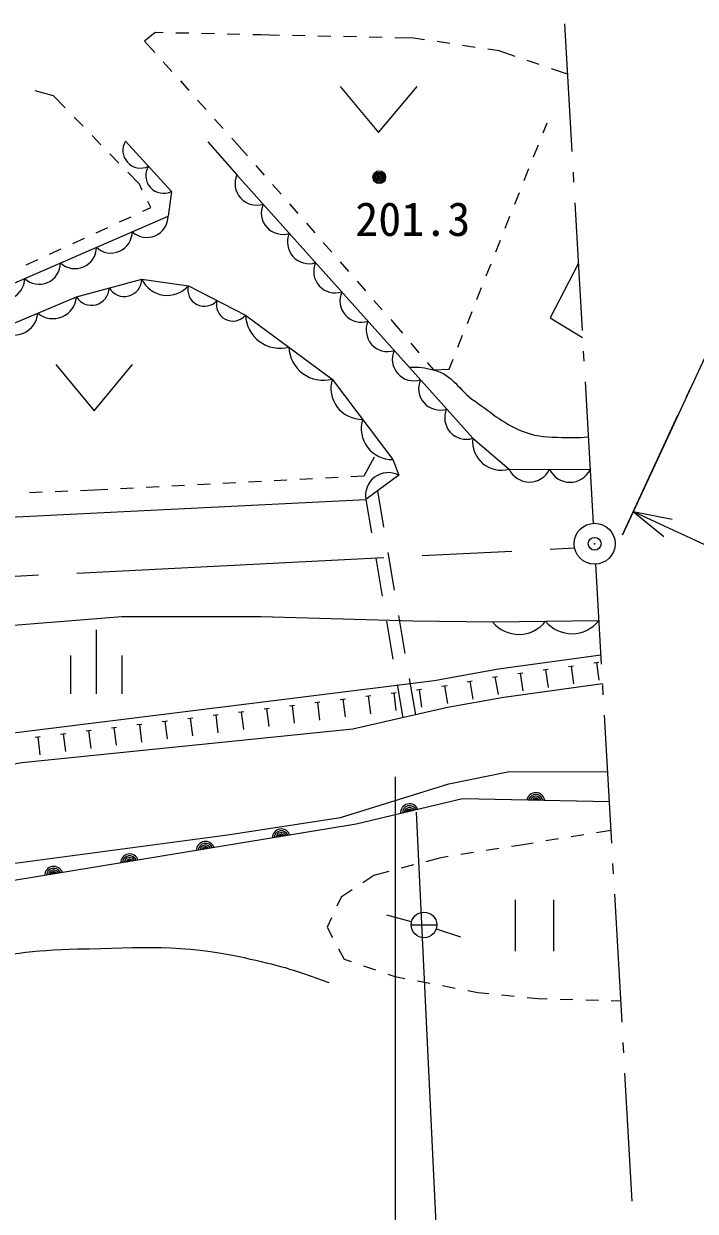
# Model space of a CAD drawing. Units: millimetres, scale not verified. Extents: x 40000 to 680000, y 20000 to 380000.
# Drawn here: x 132798 to 159004, y 248783 to 295145 of the extents above; entities that cross this region are included whole.
import ezdxf
from ezdxf.enums import TextEntityAlignment as Align

# ---------------------------------------------------------------- set-up
doc = ezdxf.new("R2010")
doc.units = ezdxf.units.MM
doc.header["$LTSCALE"] = 1000
doc.header["$PDMODE"] = 32
doc.header["$PDSIZE"] = 500
doc.linetypes.add('CHAIN', pattern=[18.5, 12, -1.5, 3.5, -1.5])
for name, color, linetype, lineweight in [('M-BGD', 7, 'Continuous', 25), ('M-BGD-EXST', 7, 'Continuous', 25), ('M-BMK', 2, 'CHAIN', 13), ('M-BMK-HTXT', 7, 'Continuous', 13), ('M-BMK-SRVR', 3, 'Continuous', 25), ('M-STR-HTXT', 7, 'Continuous', 13)]:
    doc.layers.add(name, color=color, linetype=linetype, lineweight=lineweight)
doc.layers.add('M-OTRS', color=6, linetype='Continuous')
doc.styles.add('ＭＳ ゴシック', font='')
doc.styles.get('ＭＳ ゴシック').set_extended_font_data('MS Gothic')

msp = doc.modelspace()

# ---------------------------------------------------------------- linework, layer by layer
at = {"layer": 'M-BGD'}
for p, q in [((137922, 294802), (137514, 294466)), ((137514, 294466), (137908, 294027)), ((138238, 294795), (137922, 294802)), ((139238, 294772), (138738, 294783)), ((140237, 294749), (139737, 294760)), ((141237, 294725), (140737, 294737)), ((142053, 294706), (141737, 294714)), ((142781, 294692), (142053, 294706)), ((143781, 294672), (143281, 294682)), ((144781, 294651), (144281, 294661)), ((145781, 294631), (145281, 294641)), ((146781, 294611), (146281, 294621)), ((148009, 294586), (147280, 294601)), ((148442, 294521), (148009, 294586)), ((149431, 294371), (148937, 294446)), ((150420, 294222), (149925, 294297)), ((151347, 294082), (150914, 294147)), ((151972, 293870), (151347, 294082)), ((138242, 293655), (138576, 293283)), ((152919, 293550), (152446, 293710)), ((154018, 293178), (153393, 293389)), ((138910, 292911), (139244, 292539)), ((145149, 292697), (146649, 290897)), ((146649, 290897), (148149, 292697)), ((133963, 292327), (133247, 292524)), ((134417, 291859), (133963, 292327)), ((139578, 292167), (139912, 291795)), ((135114, 291142), (134766, 291500)), ((140246, 291423), (140580, 291050)), ((153066, 290883), (153221, 291272)), ((135810, 290424), (135462, 290783)), ((139982, 290529), (141119, 289248)), ((140914, 290678), (141308, 290239)), ((141308, 290239), (141525, 289992)), ((152697, 289953), (152881, 290418)), ((136507, 289707), (136159, 290065)), ((137309, 288880), (136855, 289348)), ((141854, 289616), (142183, 289239)), ((152327, 289024), (152512, 289489)), ((137423, 288648), (137309, 288880)), ((142512, 288863), (142841, 288486)), ((151958, 288095), (152143, 288559)), ((137441, 287822), (137758, 287968)), ((137758, 287968), (137644, 288200)), ((143170, 288110), (143500, 287734)), ((136532, 287405), (136987, 287613)), ((151588, 287165), (151773, 287630)), ((135624, 286987), (136078, 287196)), ((143829, 287357), (144158, 286981)), ((134715, 286570), (135169, 286779)), ((144487, 286605), (144816, 286228)), ((151219, 286236), (151404, 286701)), ((133806, 286153), (134261, 286361)), ((132897, 285735), (133352, 285944)), ((145145, 285852), (145475, 285475)), ((150850, 285307), (151034, 285772)), ((145804, 285099), (146133, 284723)), ((150480, 284378), (150665, 284842)), ((146462, 284346), (146791, 283970)), ((150111, 283448), (150296, 283913)), ((147120, 283594), (147337, 283346)), ((147337, 283346), (147577, 283062)), ((149742, 282519), (149926, 282984)), ((147900, 282680), (148223, 282298)), ((148546, 281917), (148787, 281632)), ((149402, 281665), (149557, 282054)), ((134044, 281836), (135544, 280036)), ((135544, 280036), (137044, 281836)), ((148787, 281632), (149402, 281665)), ((146480, 278229), (146072, 277484)), ((142072, 277274), (141573, 277247)), ((143071, 277326), (142572, 277300)), ((144069, 277379), (143570, 277352)), ((145068, 277431), (144569, 277405)), ((146072, 277484), (145567, 277458)), ((133518, 276854), (133019, 276835)), ((134518, 276892), (134018, 276873)), ((135576, 276932), (135017, 276911)), ((136081, 276958), (135576, 276932)), ((137079, 277011), (136580, 276985)), ((138078, 277063), (137578, 277037)), ((139076, 277116), (138577, 277090)), ((140075, 277169), (139576, 277142)), ((141074, 277221), (140574, 277195)), ((146604, 276905), (146842, 275493)), ((146150, 276567), (146370, 275268)), ((147009, 274507), (147259, 273028)), ((146537, 274282), (146787, 272803)), ((146953, 271817), (147203, 270338)), ((147426, 272042), (147676, 270563)), ((151090, 271790), (155237, 271843)), ((135625, 271486), (135625, 268986)), ((134625, 270486), (134625, 268986)), ((136625, 270486), (136625, 268986)), ((153067, 269916), (153265, 269944)), ((153166, 269930), (153262, 269237)), ((154057, 270054), (154255, 270082)), ((154156, 270068), (154253, 269374)), ((155048, 270192), (155246, 270219)), ((155147, 270206), (155243, 269512)), ((147842, 269577), (148081, 268166)), ((150103, 269454), (150300, 269489)), ((150202, 269472), (150325, 268782)), ((151088, 269630), (151285, 269665)), ((151186, 269647), (151309, 268958)), ((152076, 269778), (152274, 269806)), ((152175, 269792), (152272, 269099)), ((146144, 268891), (146343, 268916)), ((146243, 268904), (146330, 268209)), ((147136, 269016), (147335, 269041)), ((147236, 269028), (147323, 268334)), ((147370, 269352), (147590, 268053)), ((148129, 269140), (148327, 269165)), ((148228, 269153), (148315, 268458)), ((149119, 269278), (149316, 269314)), ((149217, 269296), (149340, 268607)), ((143167, 268519), (143366, 268544)), ((143267, 268531), (143353, 267837)), ((144160, 268643), (144358, 268668)), ((144259, 268655), (144346, 267961)), ((145152, 268767), (145350, 268792)), ((145251, 268779), (145338, 268085)), ((139198, 268027), (139396, 268051)), ((139297, 268039), (139383, 267344)), ((140190, 268150), (140389, 268174)), ((140289, 268162), (140376, 267467)), ((141183, 268273), (141381, 268297)), ((141282, 268285), (141368, 267590)), ((142175, 268396), (142373, 268421)), ((142274, 268408), (142360, 267714)), ((135228, 267534), (135427, 267559)), ((135327, 267547), (135414, 266852)), ((136221, 267658), (136419, 267682)), ((136320, 267670), (136406, 266975)), ((137213, 267781), (137411, 267805)), ((137312, 267793), (137398, 267098)), ((138205, 267904), (138404, 267928)), ((138305, 267916), (138391, 267221)), ((133243, 267288), (133442, 267313)), ((133343, 267301), (133429, 266606)), ((134236, 267411), (134434, 267436)), ((134335, 267424), (134421, 266729)), ((154656, 263481), (154163, 263401)), ((155706, 263653), (155150, 263562)), ((151343, 262944), (150849, 262866)), ((152127, 263067), (151837, 263022)), ((152683, 263158), (152127, 263067)), ((153670, 263320), (153176, 263239)), ((149077, 262587), (148493, 262431)), ((149367, 262633), (149077, 262587)), ((150355, 262788), (149861, 262710)), ((147043, 262046), (146459, 261890)), ((148010, 262303), (147526, 262174)), ((146459, 261890), (146031, 261608)), ((145186, 261050), (145016, 260688)), ((145614, 261332), (145186, 261050)), ((151978, 260942), (151978, 258942)), ((153478, 260942), (153478, 258942)), ((144804, 260235), (144634, 259873)), ((144634, 259873), (144851, 259469)), ((145088, 259028), (145306, 258624)), ((145306, 258624), (145581, 258530)), ((146054, 258369), (146527, 258207)), ((147001, 258045), (147276, 257952)), ((147276, 257952), (147669, 257876)), ((148160, 257781), (148651, 257687)), ((149142, 257592), (149633, 257498)), ((150124, 257403), (150518, 257327)), ((150518, 257327), (150949, 257283)), ((151446, 257232), (151943, 257182)), ((152441, 257131), (152872, 257087)), ((152872, 257087), (153229, 257077)), ((153729, 257062), (154229, 257048)), ((154729, 257034), (155229, 257019)), ((155728, 257005), (156086, 256995))]:
    msp.add_line(p, q, dxfattribs=at)
for points in [[(91254, 291340), (92715, 281915), (93055, 281066), (93564, 280344), (94287, 279664), (95391, 278899), (98619, 277371), (105841, 275417), (108432, 275035), (111108, 274823), (114718, 274908), (123850, 275461), (146150, 276567)], [(136767, 290565), (138560, 288595), (138432, 287634)], [(141119, 289248), (150325, 278961), (151738, 277757), (154900, 277740)], [(124017, 285225), (124430, 281545), (138432, 287634)], [(155379, 269368), (151531, 268839), (149337, 268455), (145641, 267605), (132729, 266287), (128609, 265565), (123639, 264927), (120113, 264077), (115866, 263482), (112213, 263185), (104610, 262972), (101424, 263439), (90975, 266539), (87236, 268280), (86132, 269087), (83583, 271423), (80737, 274778), (76404, 281616), (75002, 284250), (74631, 285734)], [(154441, 285774), (153339, 283658), (154606, 282890)], [(126721, 276240), (126032, 279475), (126977, 280740), (130323, 282565), (134854, 284486), (137400, 285175), (139225, 284919), (141451, 283766), (144837, 281268), (147207, 278130), (147431, 277521), (146150, 276567)], [(155314, 270497), (151328, 269942), (148814, 269494), (143707, 268853), (132603, 267476), (128144, 266916), (123212, 266035), (119362, 265043), (115006, 264562), (111524, 264290), (104717, 264788), (101815, 265213), (91619, 268238), (88171, 270086), (87283, 270491), (85209, 272936), (82415, 276267), (77845, 281877), (76581, 283446), (75887, 284695)], [(101625, 271652), (105566, 270710), (112027, 270373), (118307, 270566), (129475, 271430), (136620, 272007), (142048, 272007), (147992, 271838), (151090, 271790)], [(129614, 261992), (140746, 263481), (145165, 264154), (149392, 265475), (151758, 265955), (155575, 265941)], [(155642, 264769), (149917, 264882), (145770, 263890), (122153, 259999)]]:
    msp.add_lwpolyline(points, dxfattribs=at)
for radius in [250, 204, 159, 114, 68.2, 22.7]:
    msp.add_circle((146672, 289153), radius, dxfattribs=at)
for centre, radius, start, end in [((137358, 290202), 693, 148.5153, 296.1247), ((138255, 289218), 693, 148.5153, 296.1247), ((141882, 288902), 838, 155.6245, 288.0289), ((142905, 287759), 838, 155.6245, 288.0289), ((137599, 287635), 833, 227.0611, 359.9488), ((136199, 287026), 833, 227.0611, 359.9488), ((143928, 286616), 838, 155.6245, 288.0289), ((134799, 286417), 833, 227.0611, 359.9488), ((133399, 285808), 833, 227.0611, 359.9488), ((144951, 285473), 838, 155.6245, 288.0289), ((131999, 285199), 833, 227.0611, 359.9488), ((136715, 285181), 685, 210.7824, 359.4837), ((138396, 285640), 1099, 205.0475, 318.9738), ((135443, 284837), 685, 210.7824, 359.4837), ((139847, 284757), 643, 165.4404, 319.7926), ((145974, 284330), 838, 155.6245, 288.0289), ((133934, 284555), 923, 230.2503, 355.7063), ((140960, 284181), 643, 165.4404, 319.7926), ((132424, 283915), 923, 230.2503, 355.7063), ((142806, 283831), 1357, 182.745, 284.4309), ((146997, 283187), 838, 155.6245, 288.0289), ((144499, 282582), 1357, 182.745, 284.4309), ((148020, 282044), 838, 155.6245, 288.0289), ((146002, 280915), 1216, 163.1413, 270.9718), ((149043, 280901), 838, 155.6245, 288.0289), ((150066, 279758), 838, 155.6245, 288.0289), ((147186, 279346), 1216, 163.1413, 270.9718), ((151428, 278825), 1111, 172.9485, 286.2063), ((152531, 278128), 875, 205.0541, 334.3098), ((154112, 278119), 875, 205.0541, 334.3098), ((147022, 276733), 888, 62.5728, 190.7832), ((152117, 272629), 1325, 219.2434, 322.2231), ((154190, 272655), 1325, 219.2434, 322.2231), ((152778, 264771), 354, 7.6627, 170.0679), ((152778, 264771), 283, 9.8867, 167.8439), ((152778, 264771), 212, 13.6331, 164.0975), ((152778, 264771), 142, 21.3448, 156.3858), ((152778, 264771), 100, 31.6625, 146.0681), ((147856, 264333), 354, 22.2597, 184.6649), ((147856, 264333), 283, 24.4837, 182.4408), ((147856, 264333), 212, 28.23, 178.6945), ((147856, 264333), 142, 35.9418, 170.9828), ((147856, 264333), 100, 46.2594, 160.6651), ((142851, 263354), 354, 18.1526, 180.5578), ((142851, 263354), 283, 20.3767, 178.3338), ((142851, 263354), 212, 24.123, 174.5874), ((142851, 263354), 142, 31.8347, 166.8757), ((142851, 263354), 100, 42.1524, 156.558), ((139891, 262866), 354, 18.1526, 180.5578), ((139891, 262866), 283, 20.3767, 178.3338), ((139891, 262866), 212, 24.123, 174.5874), ((139891, 262866), 142, 31.8347, 166.8757), ((139891, 262866), 100, 42.1524, 156.558), ((136930, 262378), 354, 18.1526, 180.5578), ((136930, 262378), 283, 20.3767, 178.3338), ((136930, 262378), 212, 24.123, 174.5874), ((136930, 262378), 142, 31.8347, 166.8757), ((136930, 262378), 100, 42.1524, 156.558), ((133970, 261891), 354, 18.1526, 180.5578), ((133970, 261891), 283, 20.3767, 178.3338), ((133970, 261891), 212, 24.123, 174.5874), ((133970, 261891), 142, 31.8347, 166.8757), ((133970, 261891), 100, 42.1524, 156.558)]:
    msp.add_arc(centre, radius, start, end, dxfattribs=at)
for points, knots in [([(147841, 281737), (148239, 281759), (148427, 281724), (148787, 281632), (149557, 281436), (149755, 280856), (150409, 280405), (151148, 279896), (151524, 279514), (152363, 279198), (152899, 278997), (153242, 279016), (153814, 278996), (154210, 278981), (154358, 278983), (154827, 279018)], [0, 0, 0, 0, 1, 1, 1, 2, 2, 2, 3, 3, 3, 4, 4, 4, 5, 5, 5, 5]), ([(76143, 269724), (77878, 269193), (78438, 268962), (79846, 268322), (82208, 267246), (83243, 266116), (85453, 264754), (87284, 263626), (88238, 262859), (90168, 261909), (92592, 260715), (93996, 260102), (96582, 259318), (99079, 258561), (100550, 258395), (103123, 257959), (105170, 257612), (106346, 257629), (108404, 257354), (109431, 257217), (109994, 257053), (111024, 256940), (113284, 256693), (114564, 256463), (116834, 256588), (121693, 256856), (124346, 257688), (129161, 258386), (129626, 258453), (129885, 258497), (130351, 258556), (132121, 258781), (133111, 258992), (134896, 259024), (137437, 259069), (138913, 259237), (141394, 258684), (142711, 258391), (143239, 258262), (144708, 257708)], [0, 0, 0, 0, 1, 1, 1, 2, 2, 2, 3, 3, 3, 4, 4, 4, 5, 5, 5, 6, 6, 6, 7, 7, 7, 8, 8, 8, 9, 9, 9, 10, 10, 10, 11, 11, 11, 12, 12, 12, 13, 13, 13, 13])]:
    msp.add_open_spline(points, degree=3, knots=knots, dxfattribs=at)
at = {"layer": 'M-BGD-EXST'}
for p, q in [((147934, 260088), (146966, 260340)), ((147918, 259962), (148918, 259962)), ((148894, 259808), (149845, 259500))]:
    msp.add_line(p, q, dxfattribs=at)
msp.add_circle((148418, 259962), 500, dxfattribs=at)
at = {"layer": 'M-BMK'}
msp.add_line((116391, 272767), (154295, 274681), dxfattribs=at)
at = {"layer": 'M-BMK-HTXT'}
for p, q in [((153905, 295145), (154191, 290153)), ((154236, 289354), (154259, 288955)), ((154305, 288156), (154590, 283165)), ((154636, 282366), (154659, 281967)), ((154704, 281168), (155020, 275640)), ((158668, 280584), (158836, 280947)), ((156167, 275185), (158331, 279858)), ((155112, 274043), (155334, 270148)), ((155380, 269349), (155403, 268950)), ((155448, 268151), (155734, 263159)), ((155780, 262361), (155802, 261961)), ((155848, 261163), (156133, 256171)), ((156179, 255372), (156202, 254973)), ((156248, 254174), (156533, 249182))]:
    msp.add_line(p, q, dxfattribs=at)
at = {"layer": 'M-BMK-SRVR'}
msp.add_circle((155078, 274842), 800, dxfattribs=at)
at = {"layer": 'M-OTRS'}
msp.add_point((155078, 274842), dxfattribs=at)
at = {"layer": 'M-STR-HTXT'}
for p, q in [((164250, 292644), (156160, 275193)), ((156581, 276100), (188645, 261237)), ((156581, 276100), (157784, 275129)), ((156581, 276100), (158099, 275809)), ((148114, 264368), (149146, 242578))]:
    msp.add_line(p, q, dxfattribs=at)
msp.add_lwpolyline([(147296, 265749), (147296, 234200), (117847, 234200)], dxfattribs=at)

# ---------------------------------------------------------------- texts
at = {"layer": 'M-BGD', "style": 'ＭＳ ゴシック'}
msp.add_text('201.3', height=1320, dxfattribs=at).set_placement((145736, 286464), align=Align.BOTTOM_LEFT)

doc.saveas('drawing.dxf')
